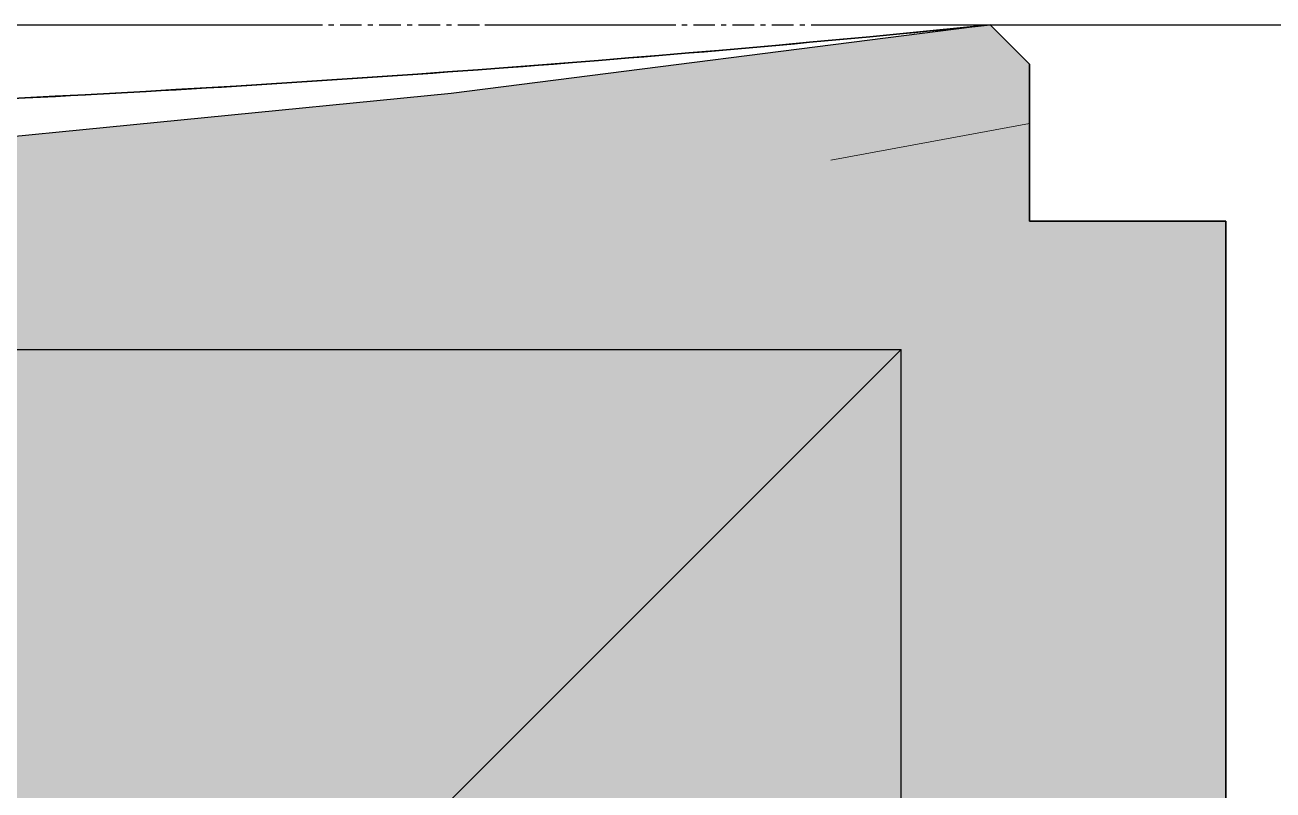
# Model space of a CAD drawing. Header units: millimetres. Extents: x -4391136 to -1798569, y -886572 to -291056.
# Drawn here: x -2446292.4 to -2445974.5, y -383405.8 to -383210.9 of the extents above; entities that cross this region are included whole.
import ezdxf
from ezdxf.enums import TextEntityAlignment as Align

# ---------------------------------------------------------------- set-up
doc = ezdxf.new("R2010")
doc.units = ezdxf.units.MM
doc.set_wipeout_variables(frame=1)
for name, pattern in [('CENTER', [50.8, 31.75, -6.35, 6.35, -6.35]), ('TA_GL_000.70000', [1.925, 0.7, -0.175, 0.175, -0.175, 0.7]), ('Xref-C-1-PP17-AR-2214-01-B$0$DPA_Grid _ Level 100', [10, 5.5, -1.6, 1.3, -1.6])]:
    doc.linetypes.add(name, pattern=pattern)
doc.layers.add('000 - 0_HIDE_OBJ_FRAMING_DEF_DIMS', color=7, linetype='Continuous', plot=False)
for name, color, linetype in [('000 - 0_SYM_DWG_GRID-BUBBLE_MAIN_COLOR_1', 7, 'Continuous'), ('000 - 0_SYM_DWG_GRIDLINE_MAIN_COLOR_251', 7, 'Continuous'), ('000 - CONCRETE_COL_CUT_COLOR_1', 7, 'Continuous'), ('000 - CONCRETE_COL_HATCH_', 7, 'Continuous'), ('000 - CONCRETE_COL_WIPEOUT_', 7, 'Continuous'), ('000 - EXISTING_PRECAST_CUT_COLOR_4', 7, 'Continuous'), ('000 - GRID', 7, 'CENTER'), ('010 - ASPG_FLASHING_HATCH_', 7, 'Continuous'), ('010 - ASPG_FLASHING_MAIN_COLOR_4', 7, 'Continuous'), ('010 - ASPG_FLASHING_WIPEOUT_', 7, 'Continuous'), ('_PP-Dim', 7, 'Continuous'), ('Xref-C-1-PP17-AR-2214-01-B$0$A-GLAZ-CURT', 7, 'Continuous')]:
    doc.layers.add(name, color=color, linetype=linetype)
doc.styles.add('Arial', font='arial.ttf', dxfattribs={"height": 1500})
doc.styles.add('TA', font='', dxfattribs={"height": 4.5})
doc.styles.get('TA').set_extended_font_data('Cordia New')
pattern_1 = [(0, (0, 0), (3.96875, 7.9375), [0, -7.9375])]

# ---------------------------------------------------------------- blocks, each defined once
blk = doc.blocks.new('*U1277')
at = {"layer": '000 - 0_SYM_DWG_GRIDLINE_MAIN_COLOR_251', "color": 7, "linetype": 'ByBlock', "ltscale": 5}
blk.add_line((30, 0), (-560.5, 0), dxfattribs=at)
at = {"color": 7, "style": 'TA', "flags": 1}
blk.add_attdef('LOCATION', (6, -6), '', height=4.5, rotation=270, dxfattribs=at)
at = {"layer": '000 - 0_SYM_DWG_GRID-BUBBLE_MAIN_COLOR_1', "color": 7, "style": 'Arial'}
blk.add_attdef('GRID-HEAD', text='', height=4, rotation=180, dxfattribs=at).set_placement((73.75, 0), align=Align.MIDDLE_CENTER)
blk = doc.blocks.new('W-1-PP17-ENT2_REV00_20260526-152343_LOPF_MAIN_DIMS')
at = {"layer": '000 - GRID', "color": 7, "linetype": 'TA_GL_000.70000', "xscale": 50.00000000000036, "yscale": 50.00000000000036, "zscale": 50.00000000000036, "rotation": 180}
blk.add_blockref('*U1277', (-26525, 0), dxfattribs=at)
blk = doc.blocks.new('Xref-C-1-PP17-AR-2214-01-B$0$DPA_Curved type A - Curved Type A-31239855-ENTRANCE 2 - LOWER ROOF FLOOR PLAN01-flat-1')
at = {"layer": 'Xref-C-1-PP17-AR-2214-01-B$0$A-GLAZ-CURT', "color": 7}
for p, q in [((0, 552.5), (-150, 552.5)), ((-150, 552.5), (-150, 502.5)), ((-150, 502.5), (-150, 552.5)), ((-150, 552.5), (0, 552.5)), ((-190, 502.5), (-200, 492.5)), ((-200, 492.5), (-190, 502.5)), ((-150, 502.5), (-190, 502.5)), ((-190, 502.5), (-150, 502.5))]:
    blk.add_line(p, q, dxfattribs=at)
blk.add_arc((-5080.22, 0), 4905.01, 2.88292, 5.76264, dxfattribs=at)
blk.add_arc((-5080.22, 0), 4905.01, 2.88292, 5.76264, dxfattribs=at)
blk = doc.blocks.new('Xref-C-1-PP17-AR-2214-01-B$0$DPA_Curved type A_Corner 1 - Curved Type A_corner 1-31495882-ENTRANCE 2 - LOWER ROOF FLOOR PLAN01-flat-1')
at = {"layer": 'Xref-C-1-PP17-AR-2214-01-B$0$A-GLAZ-CURT', "lineweight": 9}
h = blk.add_hatch(dxfattribs=at)
h.set_pattern_fill('ACET-2D-FP_18', angle=90, style=0, pattern_type=2)
h.set_pattern_definition([(50, (2739942.75, 496031.2), (-459.03375, 385.17505), [76.2, -838.2]), (355, (2739942.75, 496031.2), (65.28253, 746.1827), [60.96, -670.56]), (100.451, (2740003.5, 496025.86), (-693.383, -127.89768), [64.76, -712.36]), (46.184, (2739942.75, 496234.4), (-648.5725, 622.30642), [114.3, -1257.3]), (96.636, (2740033.1, 496220.4), (-1050.5343, -122.21992), [97.14, -1068.54]), (351.184, (2739942.7, 496234.4), (172.19714, 1110.27497), [91.44, -1005.84]), (21, (2740044.35, 496183.6), (-214.74339, 559.42566), [76.2, -838.2]), (326, (2740044.35, 496183.6), (418.85394, 620.9765), [60.96, -670.56]), (71.451, (2740094.9, 496149.5), (-668.45247, 224.29692), [64.76, -712.36]), (37.5, (2739942.75, 496031.17), (-158.769242, 206.912105), [33.528, -628.904, 33.528, -1320.292]), (37.5, (2739942.75, 496031.17), (-158.769242, 206.912105), [-695.96, -647.192, 33.528, -639.572]), (7.5, (2739942.75, 496031.17), (-47.303606, 359.30656), [33.528, -354.584, 33.528, -870.204]), (7.5, (2739942.75, 496031.17), (-47.303606, 359.30656), [-421.64, -613.664, 33.528, -223.012]), (327.5, (2739716.18, 496031.17), (146.191164, 229.474162), [33.528, -220.472, -1844.04]), (327.5, (2739716.18, 496031.17), (146.191164, 229.474162), [-254, 33.528, -758.952, -1051.56]), (327.5, (2739716.18, 496031.17), (146.191164, 229.474162), [-1046.48, 33.528, -1018.032]), (317.5, (2739614.6, 496031.17), (321.09789, 350.41686), [33.528, -296.672, 33.528, -1239.52]), (317.5, (2739614.6, 496031.17), (321.09789, 350.41686), [-363.728, -492.76, 33.528, -713.232])])
h.paths.add_polyline_path([(-150, -502.23), (-150, -552.23), (0, -552.23), (0, 552.23), (-150, 552.23), (-150, 502.23), (-190, 502.23), (-200, 492.23), (-181.43, 246.42), (-175.24, 0), (-181.43, -246.42), (-200, -492.23), (-190, -502.23)])
at = {"layer": 'Xref-C-1-PP17-AR-2214-01-B$0$A-GLAZ-CURT', "color": 7, "lineweight": 35}
for p, q in [((0, 552.23), (-150, 552.23)), ((-150, 552.23), (-150, 502.23)), ((-190, 502.23), (-200, 492.23)), ((-150, 502.23), (-190, 502.23))]:
    blk.add_line(p, q, dxfattribs=at)
blk.add_arc((-5080.22, 0), 4904.98, 354.24055, 5.75945, dxfattribs=at)
blk = doc.blocks.new('*U2742')
at = {"layer": '000 - CONCRETE_COL_HATCH_'}
h = blk.add_hatch(dxfattribs=at)
h.set_pattern_fill('AR-CONC', scale=0.04)
h.set_pattern_definition([(50, (-115500, -843987.314), (7.28738676, -0.63756342), [0.762, -8.382]), (355, (-115500, -843987.314), (-1.40973686, 7.64227381), [0.6096, -6.70562337]), (100.4514447, (-115499.393, -843987.367), (5.877649884, 7.004710076), [0.64760035, -7.123609784]), (46.1842, (-115500, -843985.282), (10.84316164, -1.68169312), [1.143, -12.573]), (96.6355576, (-115499.096, -843985.422), (9.49616536, 9.89704498), [0.97140093, -10.68542433]), (351.1841512, (-115500, -843985.282), (9.49616536, 9.89704498), [0.91439868, -10.05838928]), (21, (-115498.984, -843985.79), (6.06457565, -4.090607927), [0.762, -8.382]), (326, (-115498.984, -843985.79), (2.472081134, 7.367518645), [0.6096, -6.7056]), (71.451445, (-115498.4786, -843986.131), (8.53665677, 3.276910755), [0.64760035, -7.123597504]), (37.5, (-115500, -843987.314), (0.12354413, 3.382201555), [0, -6.62432, 0, -6.8072, 0, -6.731]), (7.5, (-115500, -843987.314), (2.6727865, 4.007222993), [0, -3.88112, 0, -6.47192, 0, -2.5654]), (327.5, (-115502.2657, -843987.314), (5.423623807, -0.22914976), [0, -2.54, 0, -7.9248, 0, -10.5156]), (317.5, (-115503.2817, -843987.314), (5.925167255, 1.017059641), [0, -3.302, 0, -5.26288, 0, -7.4676])])
h.paths.add_polyline_path([(0, 0), (0, 300), (-100, 300), (-100, 380), (-120, 400), (-394.69, 365.09), (-670.25, 337.91), (-946.47, 318.48), (-1223.13, 306.81), (-1500, 302.93), (-1776.87, 306.81), (-2053.53, 318.48), (-2329.75, 337.91), (-2605.31, 365.09), (-2880, 400), (-2900, 380), (-2900, 300), (-3000, 300), (-3000, 0)])
at = {"layer": '000 - CONCRETE_COL_CUT_COLOR_1', "color": 7, "lineweight": -2}
blk.add_lwpolyline([(-3000, 0), (0, 0), (0, 300), (-100, 300), (-100, 380), (-120, 400), (-394.69, 365.09), (-670.25, 337.91), (-946.47, 318.48), (-1223.13, 306.81), (-1500, 302.93)], dxfattribs=at)
blk = doc.blocks.new('W-1-PP17-ENT2_REV00_20260526-152612_EX_LOPF-1')
at = {"layer": '000 - 0_HIDE_OBJ_FRAMING_DEF_DIMS', "color": 7, "linetype": 'Xref-C-1-PP17-AR-2214-01-B$0$DPA_Grid _ Level 100'}
blk.add_line((-29475.62, 0), (7016, 0), dxfattribs=at)
at = {"color": 7, "rotation": 270}
for name, p in [('Xref-C-1-PP17-AR-2214-01-B$0$DPA_Curved type A - Curved Type A-31239855-ENTRANCE 2 - LOWER ROOF FLOOR PLAN01-flat-1', (617.5, -200)), ('Xref-C-1-PP17-AR-2214-01-B$0$DPA_Curved type A_Corner 1 - Curved Type A_corner 1-31495882-ENTRANCE 2 - LOWER ROOF FLOOR PLAN01-flat-1', (617.77, -200))]:
    blk.add_blockref(name, p, dxfattribs=at)
at = {"layer": '000 - EXISTING_PRECAST_CUT_COLOR_4', "color": 7, "xscale": 0.5, "yscale": 0.5, "zscale": 0.5}
blk.add_blockref('*U2742', (1170, -200), dxfattribs=at)
blk = doc.blocks.new('*U3470')
at = {"color": 7}
blk.add_wipeout([(0, 69.3), (2622.3, 69.3), (2501, -52), (0, -52)], dxfattribs=at).dxf.layer = '010 - ASPG_FLASHING_WIPEOUT_'
at = {"layer": '010 - ASPG_FLASHING_HATCH_'}
h = blk.add_hatch(dxfattribs=at)
h.set_pattern_fill('DOTS', scale=0.1)
h.set_pattern_definition(pattern_1)
h.paths.add_polyline_path([(0, 69.3), (2622.3, 69.3), (2501, -52), (0, -52)])
at = {"layer": '010 - ASPG_FLASHING_MAIN_COLOR_4', "color": 7}
blk.add_lwpolyline([(0, 69.3), (2622.3, 69.3), (2501, -52), (0, -52)], close=True, dxfattribs=at)
blk = doc.blocks.new('*U3471')
at = {"color": 7}
blk.add_wipeout([(0, 69.3), (1021.75, 69.3), (900.45, -52), (0, -52)], dxfattribs=at).dxf.layer = '010 - ASPG_FLASHING_WIPEOUT_'
at = {"layer": '010 - ASPG_FLASHING_HATCH_'}
h = blk.add_hatch(dxfattribs=at)
h.set_pattern_fill('DOTS', scale=0.1)
h.set_pattern_definition(pattern_1)
h.paths.add_polyline_path([(0, 69.3), (1021.75, 69.3), (900.45, -52), (0, -52)])
at = {"layer": '010 - ASPG_FLASHING_MAIN_COLOR_4', "color": 7}
blk.add_lwpolyline([(0, 69.3), (1021.75, 69.3), (900.45, -52), (0, -52)], close=True, dxfattribs=at)

msp = doc.modelspace()

# ---------------------------------------------------------------- block references
at = {"layer": '_PP-Dim', "color": 7}
msp.add_blockref('W-1-PP17-ENT2_REV00_20260526-152343_LOPF_MAIN_DIMS', (-2447156.51, -383210.87), dxfattribs=at)

# ---------------------------------------------------------------- next in the draw order: block references
msp.add_blockref('W-1-PP17-ENT2_REV00_20260526-152612_EX_LOPF-1', (-2447156.51, -383210.87), dxfattribs=at)

# ---------------------------------------------------------------- next in the draw order: block references
at = {"color": 7, "xscale": -1, "rotation": 270}
msp.add_blockref('*U3470', (-2446138.51, -385915.87), dxfattribs=at)

# ---------------------------------------------------------------- next in the draw order: block references
at = {"color": 7}
msp.add_blockref('*U3471', (-2447090.96, -383362.87), dxfattribs=at)

doc.saveas('drawing.dxf')
